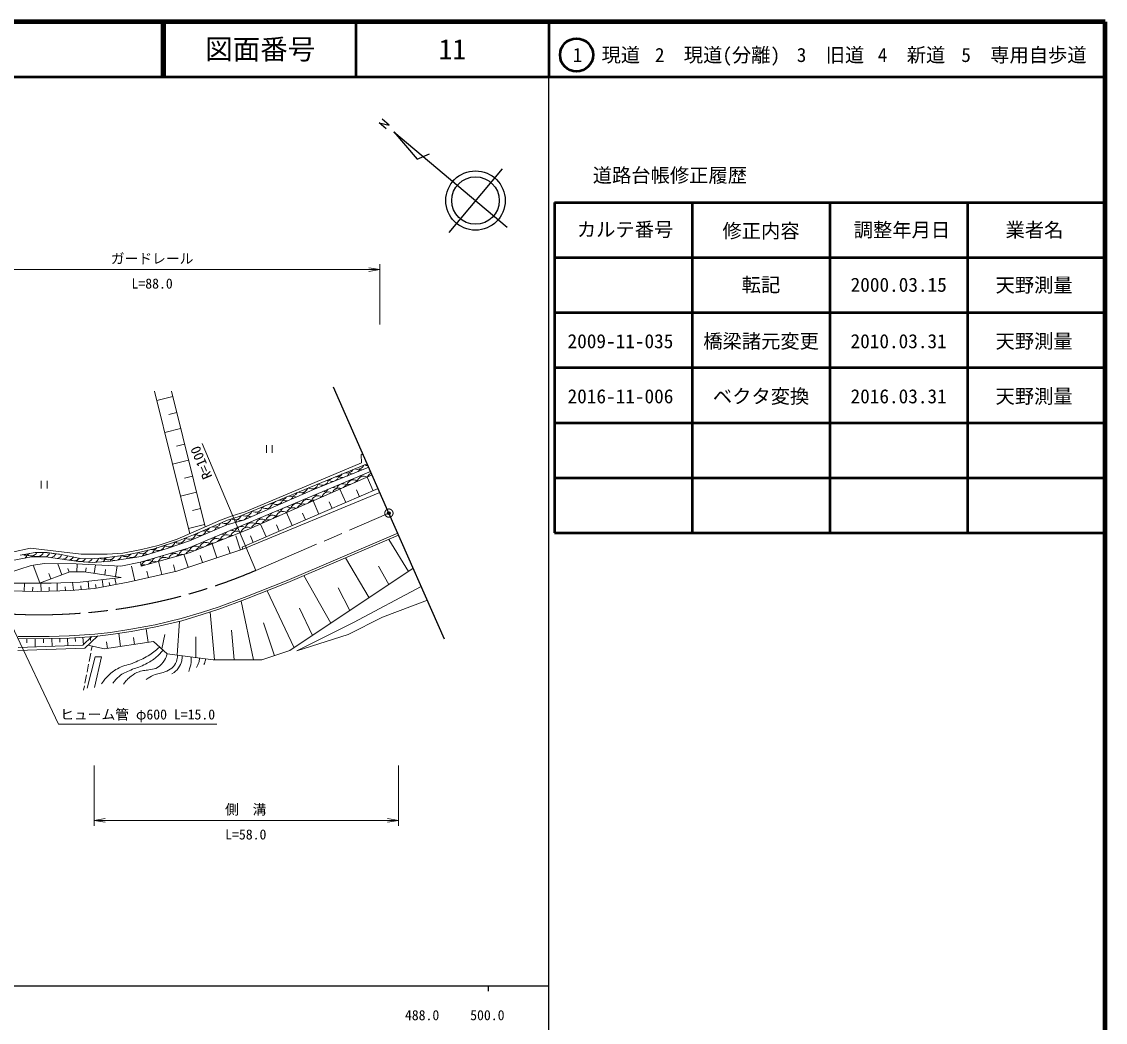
# Model space of a CAD drawing. Units: millimetres, scale not verified. Extents: x 40000 to 680000, y 20000 to 380000.
# Drawn here: x 483325 to 680000, y 198357 to 380000 of the extents above; entities that cross this region are included whole.
import ezdxf
from ezdxf.enums import TextEntityAlignment as Align

# ---------------------------------------------------------------- set-up
doc = ezdxf.new("R2010")
doc.units = ezdxf.units.MM
doc.header["$LTSCALE"] = 1000
doc.header["$PDMODE"] = 32
doc.header["$PDSIZE"] = 500
doc.linetypes.add('CHAIN', pattern=[18.5, 12, -1.5, 3.5, -1.5])
for name, color, linetype, lineweight in [('M-BMK', 2, 'CHAIN', 13), ('M-BMK-OTRS', 5, 'Continuous', 25), ('M-BMK-SRVR', 3, 'Continuous', 25), ('M-STR-HTXT', 7, 'Continuous', 13), ('M-TTL', 2, 'Continuous', 140), ('M-TTL-BAND', 7, 'Continuous', 25), ('M-TTL-FRAM', 2, 'Continuous', 50), ('M-TTL-LINE', 7, 'Continuous', 50), ('M-WORK', 1, 'Continuous', 13)]:
    doc.layers.add(name, color=color, linetype=linetype, lineweight=lineweight)
doc.layers.add('M-OTRS', color=6, linetype='Continuous')
doc.layers.add('M-TTL-TXT', color=7, linetype='Continuous')
doc.styles.add('ＭＳ ゴシック', font='')
doc.styles.get('ＭＳ ゴシック').set_extended_font_data('MS Gothic')

# ---------------------------------------------------------------- blocks, each defined once
blk = doc.blocks.new('open_arrow')
at = {"color": 0, "linetype": 'Continuous', "lineweight": -2}
blk.add_lwpolyline([(7.5, 1.25), (0, 0), (7.5, -1.25)], dxfattribs=at)

msp = doc.modelspace()

# ---------------------------------------------------------------- linework, layer by layer
at = {"layer": 'M-BMK'}
msp.add_line((525812, 280390), (549977, 290793), dxfattribs=at)
msp.add_circle((549977, 290793), 750, dxfattribs=at)
msp.add_arc((486473, 372327), 100000, 256.82808, 293.16538, dxfattribs=at)
at = {"layer": 'M-BMK-OTRS'}
for p, q in [((549977, 290793), (539895, 313670)), ((560059, 267916), (549977, 290793))]:
    msp.add_line(p, q, dxfattribs=at)
at = {"layer": 'M-BMK-SRVR'}
for p, q in [((550040, 361217), (548758, 362286)), ((549481, 360560), (548209, 361631)), ((548209, 361631), (550040, 361217)), ((550856, 360017), (555107, 355030)), ((550856, 360017), (571460, 342671)), ((555107, 355030), (557319, 355984)), ((570548, 353297), (560834, 341759))]:
    msp.add_line(p, q, dxfattribs=at)
for radius in [5387, 4309]:
    msp.add_circle((565691, 347528), radius, dxfattribs=at)
at = {"layer": 'M-OTRS'}
msp.add_point((549977, 290793), dxfattribs=at)
at = {"layer": 'M-STR-HTXT'}
for p, q in [((466268, 335000), (548325, 335000)), ((548325, 325000), (548325, 336000)), ((525812, 280390), (516056, 303408)), ((496500, 245000), (496500, 234000)), ((551736, 245000), (551736, 234000)), ((496500, 235000), (551736, 235000))]:
    msp.add_line(p, q, dxfattribs=at)
msp.add_lwpolyline([(481500, 270500), (490000, 252500), (518750, 252500)], dxfattribs=at)
at = {"layer": 'M-TTL'}
for p, q in [((680000, 380000), (40000, 380000)), ((680000, 20000), (680000, 380000))]:
    msp.add_line(p, q, dxfattribs=at)
at = {"layer": 'M-TTL-BAND'}
for p, q in [((579000, 20000), (579000, 370000)), ((40000, 205000), (579000, 205000)), ((568000, 205000), (568000, 204000))]:
    msp.add_line(p, q, dxfattribs=at)
at = {"layer": 'M-TTL-FRAM'}
for p, q in [((580000, 347197), (580000, 287197)), ((580000, 347197), (680000, 347197)), ((580000, 287197), (680000, 287197))]:
    msp.add_line(p, q, dxfattribs=at)
at = {"layer": 'M-TTL-LINE'}
for p, q in [((508747, 380000), (508747, 370000)), ((509247, 380000), (509247, 370000)), ((543997, 380000), (543997, 370000)), ((579000, 380000), (579000, 370000)), ((40000, 370000), (680000, 370000)), ((605000, 347197), (605000, 287197)), ((630000, 347197), (630000, 287197)), ((655000, 347197), (655000, 287197)), ((580000, 337197), (680000, 337197)), ((580000, 327197), (680000, 327197)), ((580000, 317197), (680000, 317197)), ((580000, 307197), (680000, 307197)), ((580000, 297197), (680000, 297197))]:
    msp.add_line(p, q, dxfattribs=at)
msp.add_circle((584031, 373958), 3000, dxfattribs=at)
at = {"layer": 'M-WORK'}
for p, q in [((507441, 312912), (513830, 287040)), ((516642, 288277), (510498, 312912)), ((510740, 311941), (507858, 311222)), ((511459, 309059), (510018, 308700)), ((512177, 306177), (509282, 305455)), ((512900, 303282), (511452, 302921)), ((527742, 303117), (527742, 301717)), ((528792, 301717), (528792, 303117)), ((544945, 301348), (545242, 301537)), ((544972, 299941), (544945, 301348)), ((513622, 300387), (510713, 299661)), ((523859, 291030), (544972, 299941)), ((546026, 299759), (535715, 295523)), ((536155, 295004), (546314, 299106)), ((514347, 297478), (512893, 297115)), ((513547, 284427), (546640, 298366)), ((524576, 287884), (546926, 297717)), ((547102, 294838), (546032, 297324)), ((486877, 296643), (486877, 295243)), ((487927, 295243), (487927, 296643)), ((535715, 295523), (522821, 290168)), ((523342, 284611), (548020, 295233)), ((542129, 292698), (541076, 295144)), ((515073, 294569), (512151, 293840)), ((523475, 284221), (548325, 294543)), ((523567, 289529), (536155, 295004)), ((544616, 293768), (544080, 295011)), ((515802, 291647), (514341, 291283)), ((537237, 290592), (536201, 292999)), ((539683, 291645), (539157, 292868)), ((511573, 286047), (519424, 289501)), ((520663, 289502), (514803, 286945)), ((519424, 289501), (521555, 290327)), ((520530, 288650), (523567, 289529)), ((522821, 290168), (520663, 289502)), ((521555, 290327), (523859, 291030)), ((532423, 288520), (531404, 290888)), ((534830, 289556), (534312, 290759)), ((516531, 288725), (513595, 287992)), ((513707, 283588), (524576, 287884)), ((513777, 285773), (520530, 288650)), ((527687, 286482), (526684, 288811)), ((530055, 287501), (529546, 288685)), ((540687, 282517), (551580, 287157)), ((511765, 285773), (507343, 284334)), ((508110, 284928), (511573, 286047)), ((509741, 284374), (513777, 285773)), ((514803, 286945), (511765, 285773)), ((518724, 282654), (517873, 285235)), ((523047, 284079), (522196, 286660)), ((525357, 285479), (524856, 286644)), ((540845, 282149), (551736, 286789)), ((553561, 280217), (549956, 286030)), ((481629, 283684), (484933, 284413)), ((485791, 283615), (483073, 283188)), ((484933, 284413), (494097, 283347)), ((487975, 283641), (485791, 283615)), ((490480, 283295), (487975, 283641)), ((493969, 282576), (490480, 283295)), ((494097, 283347), (498821, 283329)), ((498821, 283329), (501663, 283507)), ((501663, 283507), (505055, 284182)), ((504519, 283615), (502122, 283162)), ((507343, 284334), (504519, 283615)), ((504866, 281876), (513547, 284427)), ((504985, 282935), (509741, 284374)), ((505035, 281190), (513707, 283588)), ((505055, 284182), (508110, 284928)), ((511514, 280278), (523475, 284221)), ((513563, 280953), (512779, 283332)), ((521150, 283454), (520725, 284744)), ((523475, 284221), (523342, 284611)), ((475694, 281031), (485125, 282869)), ((480596, 279825), (485071, 281264)), ((485071, 281264), (487496, 281637)), ((485125, 282869), (487722, 282869)), ((486622, 278110), (485428, 281319)), ((487496, 281637), (493197, 281557)), ((487722, 282869), (493636, 281990)), ((490628, 279600), (489882, 281603)), ((493197, 281557), (501296, 281184)), ((493363, 280132), (493377, 281548)), ((493636, 281990), (496181, 281816)), ((495781, 282496), (493969, 282576)), ((498365, 282656), (495781, 282496)), ((496181, 281816), (499431, 282056)), ((496462, 279854), (496697, 281396)), ((502122, 283162), (498365, 282656)), ((499431, 282056), (504985, 282935)), ((501296, 281184), (504866, 281876)), ((504866, 281876), (505035, 281190)), ((508737, 279634), (508175, 282059)), ((511177, 280200), (510894, 281419)), ((516144, 281804), (515718, 283094)), ((531496, 278574), (540687, 282517)), ((531650, 278204), (540845, 282149)), ((546364, 275415), (542116, 282691)), ((492091, 280145), (486577, 278093)), ((488625, 278855), (488252, 279857)), ((491955, 280094), (491708, 280758)), ((494729, 280118), (492091, 280145)), ((501362, 279106), (494729, 280118)), ((494920, 280089), (495038, 280860)), ((498418, 279555), (498567, 280533)), ((500374, 279257), (500672, 281212)), ((502669, 278227), (511514, 280278)), ((503888, 278509), (503267, 281187)), ((506313, 279072), (506032, 280284)), ((532002, 265832), (554393, 280772)), ((539438, 270793), (534553, 279450)), ((549963, 277816), (548059, 281156)), ((480676, 278093), (488655, 278093)), ((483787, 276607), (483822, 278093)), ((485315, 276571), (485333, 277335)), ((486843, 276566), (486796, 278093)), ((488318, 276612), (488295, 277349)), ((488655, 278093), (493929, 278280)), ((489792, 276658), (489746, 278132)), ((491252, 276703), (491229, 277434)), ((492711, 276777), (492576, 278232)), ((493929, 278280), (501362, 279106)), ((494116, 276907), (494051, 277610)), ((495521, 277037), (495391, 278442)), ((496568, 277134), (502669, 278227)), ((496839, 277183), (496722, 277836)), ((498145, 277416), (497911, 278722)), ((499297, 277623), (499194, 278199)), ((500449, 277829), (500243, 278981)), ((523708, 275457), (531496, 278574)), ((523853, 275084), (531650, 278204)), ((555841, 277487), (543544, 270920)), ((480664, 276681), (486285, 276548)), ((486285, 276548), (492252, 276735)), ((492252, 276735), (496568, 277134)), ((519179, 273770), (523708, 275457)), ((532774, 266347), (527874, 276693)), ((542901, 273104), (540746, 277200)), ((515983, 272757), (519179, 273770)), ((516101, 272375), (519310, 273391)), ((519310, 273391), (523853, 275084)), ((525428, 264175), (523186, 274836)), ((536106, 268570), (533753, 273563)), ((548819, 271879), (556954, 274962)), ((507582, 270520), (512271, 271638)), ((512271, 271638), (515983, 272757)), ((512375, 271252), (516101, 272375)), ((518331, 264154), (517526, 272827)), ((542585, 268762), (548819, 271879)), ((499430, 269134), (503142, 269720)), ((503142, 269720), (507582, 270520)), ((503208, 269326), (507664, 270128)), ((506290, 267312), (505924, 269815)), ((507664, 270128), (512375, 271252)), ((511550, 264990), (511940, 271148)), ((521880, 264165), (521392, 269514)), ((529194, 264915), (527240, 270846)), ((543544, 270920), (533274, 265765)), ((482697, 267988), (488335, 268006)), ((482699, 268388), (488329, 268406)), ((484278, 267983), (484281, 267229)), ((485787, 267998), (485792, 266489)), ((487296, 268003), (487298, 267248)), ((488329, 268406), (491970, 268495)), ((488335, 268006), (491989, 268095)), ((488804, 268018), (488839, 266596)), ((490226, 268052), (490243, 267341)), ((491648, 268087), (491682, 266695)), ((491970, 268495), (496588, 268815)), ((491989, 268095), (496624, 268416)), ((493037, 268168), (493085, 267473)), ((494412, 266791), (496029, 268375)), ((494426, 268264), (494520, 266897)), ((494785, 266285), (497067, 268466)), ((495793, 268359), (495840, 267675)), ((496588, 268815), (499430, 269134)), ((496624, 268416), (499483, 268738)), ((499483, 268738), (503208, 269326)), ((501285, 266580), (500936, 268967)), ((503787, 266946), (503604, 268197)), ((508738, 266139), (509297, 268768)), ((514940, 264557), (514918, 268342)), ((533274, 265765), (542585, 268762)), ((482654, 265823), (494785, 266285)), ((482712, 266382), (494412, 266791)), ((495317, 266794), (498355, 266151)), ((496104, 266627), (495953, 265844)), ((498355, 266151), (507279, 267457)), ((498898, 266231), (498723, 267424)), ((507279, 267457), (509757, 265219)), ((526940, 264180), (532002, 265832)), ((495224, 259028), (496636, 264702)), ((495858, 265353), (495574, 263880)), ((497809, 264702), (496530, 259161)), ((496636, 264702), (497809, 264702)), ((509757, 265219), (518096, 264153)), ((518096, 264153), (526940, 264180)), ((495479, 263389), (495194, 261917)), ((495099, 261426), (494815, 259953)), ((494720, 259462), (494568, 258679))]:
    msp.add_line(p, q, dxfattribs=at)
for centre, start, end in [((544240, 299980), 247.25628, 337.4147), ((546119, 300664), 242.1965, 272.67636), ((538602, 297927), 266.72211, 317.94886), ((539712, 297800), 236.8699, 343.1301), ((540481, 298611), 259.11104, 325.55993), ((541592, 298484), 236.8699, 274.35427), ((542360, 299296), 252.80892, 331.86205), ((541592, 298484), 309.6242, 343.1301), ((543471, 299168), 236.8699, 265.81634), ((545414, 296253), 59.56074, 163.1301), ((543471, 299168), 318.16214, 343.1301), ((545350, 299852), 236.8699, 259.33354), ((544303, 296381), 56.8699, 70.4075), ((546182, 297065), 148.0189, 163.1301), ((547293, 296937), 114.78246, 160.13936), ((546182, 297065), 64.80803, 77.6641), ((534074, 295748), 244.57379, 340.53139), ((535953, 296432), 239.28992, 343.1301), ((535185, 295620), 333.60348, 343.1301), ((537064, 296304), 236.8699, 245.78535), ((536722, 297243), 277.56002, 307.11095), ((537833, 297116), 236.8699, 343.1301), ((537064, 296304), 338.19313, 343.1301), ((538944, 296988), 236.8699, 241.52467), ((539776, 294201), 132.91212, 163.1301), ((539776, 294201), 56.8699, 92.77088), ((540886, 294073), 70.02712, 157.47148), ((538944, 296988), 342.4538, 343.1301), ((540823, 297672), 236.8699, 237.5113), ((541655, 294885), 56.8699, 163.1301), ((540544, 295013), 56.8699, 58.25131), ((542424, 295697), 161.63781, 163.1301), ((542766, 294757), 79.57425, 147.92436), ((543534, 295569), 56.8699, 163.1301), ((542424, 295697), 56.8699, 64.04519), ((544303, 296381), 155.2755, 163.1301), ((544645, 295441), 92.49028, 135.00833), ((529547, 293568), 236.8699, 343.1301), ((530315, 294379), 256.8367, 328.26847), ((531426, 294252), 236.8699, 276.67702), ((532195, 295063), 250.34056, 334.76461), ((531426, 294252), 310.33341, 343.1301), ((533305, 294936), 236.8699, 262.74936), ((535248, 292021), 56.8699, 163.1301), ((533305, 294936), 324.26108, 343.1301), ((535185, 295620), 236.8699, 253.10457), ((534137, 292149), 56.8699, 67.37441), ((536017, 292833), 151.52265, 163.1301), ((536359, 291893), 83.0973, 144.4013), ((537128, 292705), 56.8699, 163.1301), ((536017, 292833), 56.8699, 74.16035), ((537896, 293517), 143.53017, 163.1301), ((538238, 292577), 98.52501, 128.97359), ((539007, 293389), 61.92493, 163.1301), ((537896, 293517), 56.8699, 82.15283), ((523908, 291515), 243.98392, 341.12126), ((525788, 292199), 238.74252, 343.1301), ((526557, 293011), 275.19048, 309.91469), ((527667, 292884), 236.8699, 343.1301), ((526899, 292072), 330.13734, 343.1301), ((528778, 292756), 236.8699, 248.3073), ((528436, 293695), 264.58094, 320.52423), ((530721, 289841), 56.8699, 163.1301), ((529610, 289969), 56.8699, 87.3347), ((528778, 292756), 338.70313, 343.1301), ((530657, 293440), 236.8699, 240.86636), ((531489, 290653), 123.77399, 163.1301), ((531489, 290653), 56.8699, 101.90901), ((532600, 290525), 64.3685, 163.1301), ((533369, 291337), 56.8699, 163.1301), ((532258, 291465), 56.8699, 61.30396), ((534137, 292149), 158.30859, 163.1301), ((534480, 291209), 72.83186, 154.66674), ((520150, 290147), 243.16918, 339.25151), ((522029, 290831), 241.08285, 335.41578), ((521260, 290020), 313.25255, 343.1301), ((523140, 290704), 236.8699, 282.28868), ((523140, 290704), 297.01043, 343.1301), ((525019, 291388), 236.8699, 267.70356), ((525851, 288601), 154.77681, 163.1301), ((526962, 288473), 56.8699, 163.1301), ((525019, 291388), 319.30687, 343.1301), ((526899, 292072), 236.8699, 256.8731), ((525851, 288601), 56.8699, 70.90619), ((527731, 289285), 147.43336, 163.1301), ((528073, 288345), 75.80498, 151.69363), ((528841, 289157), 56.8699, 163.1301), ((527731, 289285), 56.8699, 78.24964), ((529610, 289969), 138.3483, 163.1301), ((529952, 289029), 87.03181, 140.46679), ((531831, 289713), 110, 117.4986), ((514512, 288095), 271.56817, 314.08172), ((515622, 287967), 236.8699, 343.1301), ((516391, 288779), 260.3857, 326.76371), ((517502, 288651), 236.8699, 275.03922), ((518270, 289463), 251.06048, 336.08894), ((517502, 288651), 311.11223, 343.1301), ((519381, 289335), 236.8699, 262.9596), ((521324, 286421), 131.91237, 163.1301), ((519381, 289335), 323.19185, 343.1301), ((521260, 290020), 236.8699, 259.03612), ((522435, 286293), 56.8699, 163.1301), ((521324, 286421), 56.8699, 93.77063), ((523203, 287105), 56.8699, 163.1301), ((522092, 287233), 56.8699, 58.66325), ((523972, 287917), 161.19118, 163.1301), ((523545, 286165), 98.82929, 124.30062), ((524314, 286977), 59.15467, 163.1301), ((525083, 287789), 56.8699, 163.1301), ((523972, 287917), 56.8699, 64.49182), ((526193, 287661), 66.90499, 160.59362), ((509984, 285915), 236.8699, 343.1301), ((510753, 286727), 275.65286, 300.38668), ((511863, 286599), 236.8699, 343.1301), ((511095, 285787), 333.56993, 343.1301), ((512974, 286472), 236.8699, 246.7207), ((512632, 287411), 277.82972, 304.37996), ((513743, 287283), 236.8699, 343.1301), ((512974, 286472), 333.07445, 343.1301), ((514854, 287156), 236.8699, 245.93574), ((516796, 284241), 56.8699, 163.1301), ((514854, 287156), 340.21571, 343.1301), ((516733, 287840), 236.8699, 239.54277), ((515686, 284369), 56.8699, 67.84611), ((517565, 285053), 150.98366, 163.1301), ((517907, 284113), 79.1629, 143.96701), ((518676, 284925), 56.8699, 163.1301), ((517565, 285053), 56.8699, 74.69935), ((519444, 285737), 142.86755, 163.1301), ((519786, 284797), 84.18857, 138.94134), ((520555, 285609), 56.8699, 163.1301), ((519444, 285737), 56.8699, 82.81545), ((521666, 285481), 90.26653, 132.86337), ((483927, 284412), 248.41255, 309.41731), ((483158, 283601), 309.90396, 343.1301), ((485037, 284285), 236.8699, 327.79252), ((486148, 284157), 236.8699, 335.21995), ((488027, 284841), 254.24191, 279.13091), ((487259, 284029), 291.82373, 338.90749), ((489138, 284713), 249.73637, 274.51576), ((488369, 283901), 288.28197, 337.70196), ((489480, 283773), 284.23881, 336.03264), ((490249, 284585), 257.79304, 266.45908), ((502125, 284119), 236.9998, 321.94549), ((503235, 283991), 236.8699, 341.58937), ((505115, 284675), 238.86477, 329.50662), ((504346, 283863), 317.67531, 343.1301), ((506225, 284547), 236.8699, 268.09431), ((506994, 285359), 254.015, 317.99732), ((506225, 284547), 305.56902, 343.1301), ((508105, 285231), 236.8699, 343.1301), ((507336, 284419), 340.54482, 343.1301), ((509215, 285103), 236.8699, 239.6956), ((508873, 286043), 265.16741, 310.87212), ((511158, 282189), 56.8699, 163.082), ((509215, 285103), 335.56139, 343.1301), ((511095, 285787), 236.8699, 244.65602), ((510048, 282317), 56.8699, 72.54157), ((511927, 283001), 149.53115, 163.1301), ((512269, 282061), 76.0085, 134.9035), ((513038, 282873), 56.8699, 163.1301), ((511927, 283001), 56.8699, 63.217), ((513806, 283685), 157.44972, 163.1301), ((514148, 282745), 70.75803, 147.37868), ((514917, 283557), 56.8699, 163.1301), ((513806, 283685), 56.8699, 61.73292), ((515686, 284369), 157.83689, 163.1301), ((516028, 283429), 74.75358, 148.37633), ((484269, 283473), 331.10445, 343.1301), ((485379, 283345), 337.60724, 343.1301), ((487259, 284029), 236.8699, 248.15374), ((487601, 283089), 342.32476, 343.1301), ((489480, 283773), 236.8699, 238.85113), ((488711, 282961), 340.60806, 343.1301), ((490591, 283646), 236.8699, 243.73536), ((490591, 283646), 279.35458, 331.33988), ((489822, 282834), 338.88137, 343.1301), ((491702, 283518), 236.8699, 250.52979), ((491702, 283518), 272.56015, 326.52608), ((490933, 282706), 337.1429, 343.1301), ((492812, 283390), 236.8699, 321.54401), ((492044, 282578), 335.39077, 343.1301), ((493923, 283262), 236.8699, 324.32027), ((493154, 282450), 336.1442, 343.1301), ((495034, 283134), 236.8699, 257.78189), ((495034, 283134), 274.4307, 330.40044), ((494265, 282322), 338.66599, 343.1301), ((496144, 283006), 236.8699, 247.50797), ((496144, 283006), 292.1365, 340.60061), ((498024, 283690), 241.01013, 308.70496), ((497255, 282879), 312.57741, 343.1301), ((499134, 283563), 236.8699, 328.11452), ((498366, 282751), 326.13705, 343.1301), ((500245, 283435), 236.8699, 269.90329), ((500245, 283435), 288.0843, 343.03687), ((499476, 282623), 342.75807, 343.1301), ((501356, 283307), 236.8699, 237.37063), ((501014, 284247), 265.75263, 289.59633), ((501356, 283307), 320.61695, 343.1301), ((502467, 283179), 338.48841, 343.1301), ((504346, 283863), 236.8699, 243.39213), ((504409, 280265), 56.8699, 62.29179), ((505520, 280137), 81.76446, 113.91673), ((506289, 280949), 56.8699, 163.1301), ((505178, 281077), 56.8699, 59.56551), ((507057, 281761), 160.69457, 163.1301), ((507399, 280821), 67.54466, 143.36734), ((508168, 281633), 127.64803, 163.1301), ((509279, 281505), 56.9241, 153.98789), ((508168, 281633), 56.8699, 85.10011), ((510048, 282317), 140.20658, 163.1301), ((510390, 281377), 101.4576, 109.4544)]:
    msp.add_arc(centre, 1250, start, end, dxfattribs=at)
for points, knots in [([(497819, 259798), (498327, 260527), (498520, 260779), (499071, 261316), (499732, 261961), (500167, 262280), (500989, 262701), (501999, 263220), (502685, 263222), (503733, 263661), (504746, 264084), (505331, 264307), (506264, 264886), (507138, 265429), (507447, 265688), (508363, 266478)], [0, 0, 0, 0, 1, 1, 1, 2, 2, 2, 3, 3, 3, 4, 4, 4, 5, 5, 5, 5]), ([(499897, 259904), (500328, 260506), (500521, 260726), (501015, 261156), (501721, 261771), (502269, 261912), (503120, 262302), (504034, 262720), (504616, 262790), (505518, 263234), (506373, 263655), (506861, 263906), (507596, 264513), (508190, 265004), (508405, 265232), (508987, 265914)], [0, 0, 0, 0, 1, 1, 1, 2, 2, 2, 3, 3, 3, 4, 4, 4, 5, 5, 5, 5]), ([(501788, 259744), (502346, 260442), (502547, 260718), (503173, 261183), (503701, 261574), (504029, 261764), (504639, 262009), (505406, 262317), (505915, 262208), (506717, 262408), (507221, 262534), (507571, 262481), (507995, 262781), (508578, 263194), (508877, 263503), (509247, 264113), (509494, 264520), (509582, 264708), (509757, 265219)], [0, 0, 0, 0, 1, 1, 1, 2, 2, 2, 3, 3, 3, 4, 4, 4, 5, 5, 5, 6, 6, 6, 6]), ([(505917, 260570), (506501, 260979), (506718, 261110), (507276, 261369), (508023, 261716), (508543, 261634), (509301, 261955), (509837, 262183), (510160, 262300), (510606, 262675), (511030, 263031), (511211, 263328), (511405, 263847), (511563, 264269), (511591, 264482), (511620, 264981)], [0, 0, 0, 0, 1, 1, 1, 2, 2, 2, 3, 3, 3, 4, 4, 4, 5, 5, 5, 5]), ([(510606, 261609), (511171, 262021), (511422, 262187), (511778, 262701), (512086, 263145), (512257, 263424), (512364, 263954), (512436, 264308), (512448, 264472), (512430, 264877)], [0, 0, 0, 0, 1, 1, 1, 2, 2, 2, 3, 3, 3, 3]), ([(513643, 262062), (513889, 262802), (514000, 263051), (514069, 263714), (514108, 264083), (514120, 264229), (514108, 264663)], [0, 0, 0, 0, 1, 1, 1, 2, 2, 2, 2]), ([(515029, 262781), (515251, 263180), (515335, 263315), (515455, 263687), (515550, 263985), (515575, 264107), (515629, 264469)], [0, 0, 0, 0, 1, 1, 1, 2, 2, 2, 2]), ([(516414, 263341), (516525, 263611), (516563, 263692), (516627, 263927), (516669, 264082), (516683, 264139), (516717, 264329)], [0, 0, 0, 0, 1, 1, 1, 2, 2, 2, 2])]:
    msp.add_open_spline(points, degree=3, knots=knots, dxfattribs=at)

# ---------------------------------------------------------------- block references
at = {"layer": 'M-STR-HTXT', "xscale": 267, "yscale": 267, "rotation": 180}
for p in [(548325, 335000), (551736, 235000)]:
    msp.add_blockref('open_arrow', p, dxfattribs=at)
at = {"layer": 'M-STR-HTXT', "xscale": 267, "yscale": 267}
msp.add_blockref('open_arrow', (496500, 235000), dxfattribs=at)

# ---------------------------------------------------------------- texts
at = {"layer": 'M-STR-HTXT', "style": 'ＭＳ ゴシック'}
for s, p in [('ガードレール', (507000, 337000)), ('ヒューム管 φ600 L=15.0', (504375, 254250)), ('側\u3000溝', (524000, 237000))]:
    msp.add_text(s, height=1833, dxfattribs=at).set_placement(p, align=Align.MIDDLE_CENTER)
for s, p in [('L=88.0', (507000, 331000)), ('L=58.0', (524000, 231000))]:
    msp.add_text(s, height=1833, dxfattribs=at).set_placement(p, align=Align.BOTTOM_CENTER)
msp.add_text('R=100', height=1833, rotation=112.967, dxfattribs=at).set_placement((515911, 299943), align=Align.MIDDLE_CENTER)
at = {"layer": 'M-TTL-BAND', "style": 'ＭＳ ゴシック'}
for s, p in [('488.0', (556000, 198195)), ('500.0', (567844, 198195))]:
    msp.add_text(s, height=1833, dxfattribs=at).set_placement(p, align=Align.BOTTOM_CENTER)
at = {"layer": 'M-TTL-TXT', "style": 'ＭＳ ゴシック'}
for s, height, p in [('図面番号', 3666, (526622, 375000)), ('11', 3666, (561497, 375000)), ('1\u3000現道', 2566, (589448, 373958)), ('2\u3000現道(分離)', 2566, (609619, 373958)), ('3\u3000旧道', 2566, (630121, 373958)), ('4\u3000新道', 2566, (644824, 373958)), ('5\u3000専用自歩道', 2566, (665228, 373958)), ('道路台帳修正履歴', 2566, (600968, 352113)), ('カルテ番号', 2566, (592839, 342277)), ('修正内容', 2566, (617509, 342023)), ('調整年月日', 2566, (643089, 342197)), ('業者名', 2566, (667134, 342197)), ('転記', 2566, (617500, 332245)), ('2000.03.15', 2566, (642500, 332245)), ('天野測量', 2566, (667077, 332189)), ('2009-11-035', 2566, (592000, 322000)), ('橋梁諸元変更', 2566, (617521, 322000)), ('2010.03.31', 2566, (642486, 322000)), ('天野測量', 2566, (667074, 322000)), ('2016-11-006', 2566, (592000, 312000)), ('ベクタ変換', 2566, (617521, 312000)), ('2016.03.31', 2566, (642486, 312000)), ('天野測量', 2566, (667074, 312000))]:
    msp.add_text(s, height=height, dxfattribs=at).set_placement(p, align=Align.MIDDLE_CENTER)

doc.saveas('drawing.dxf')
